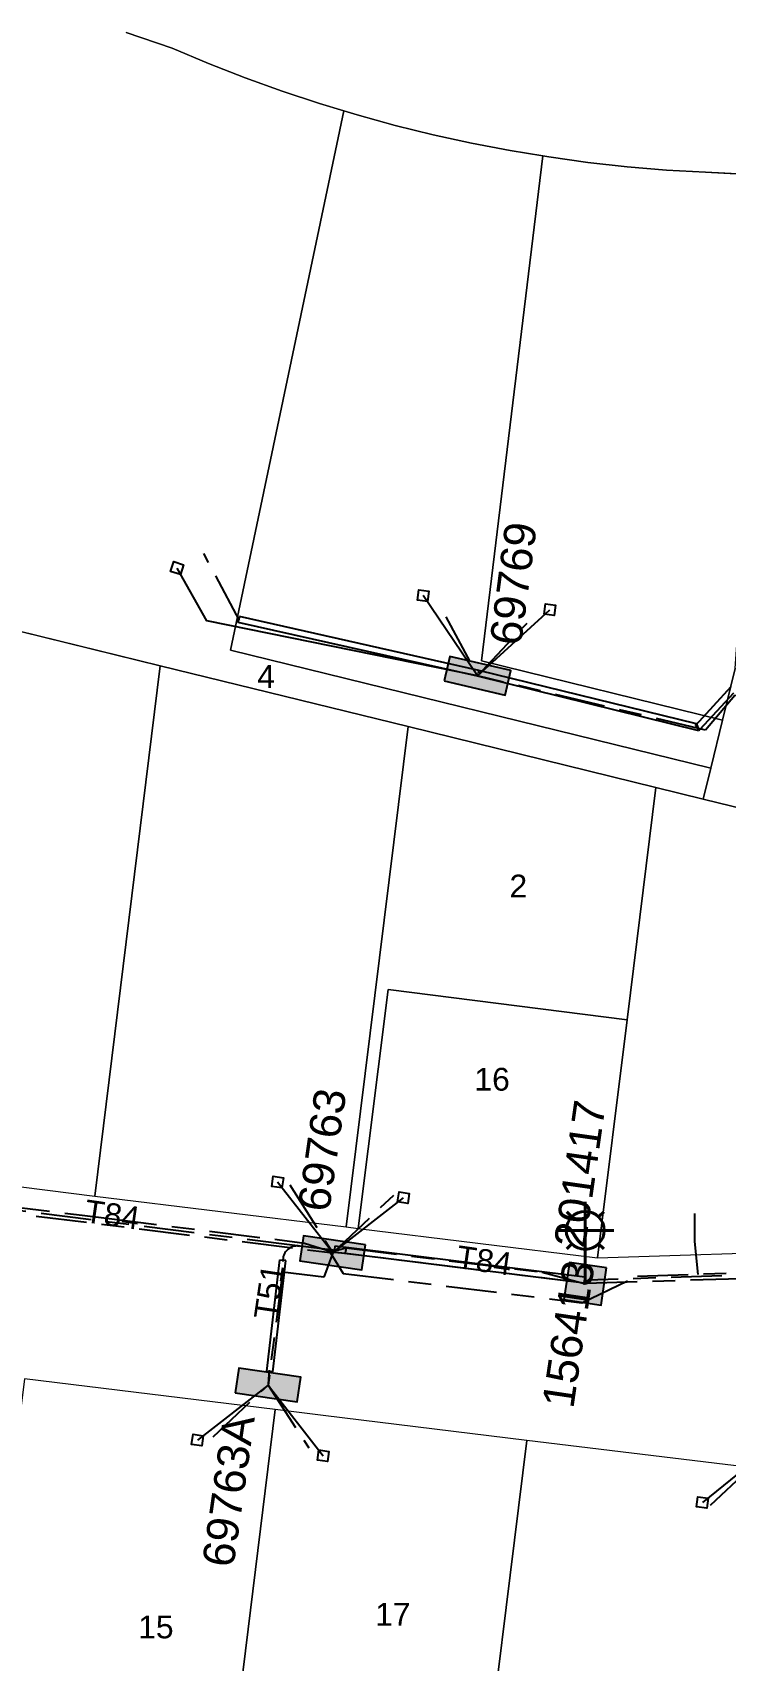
# Model space of a CAD drawing. Header units: metres. Extents: x 302407 to 305113, y 6184433 to 6187336.
# Drawn here: x 303154.7 to 303209.4, y 6186500.7 to 6186629.2 of the extents above; entities that cross this region are included whole.
import ezdxf
from ezdxf.enums import TextEntityAlignment as Align

# ---------------------------------------------------------------- set-up
doc = ezdxf.new("R2010")
doc.units = ezdxf.units.M
doc.linetypes.add('Cable Exist UG', pattern=[8.2, 4, -1.2, 1.8, -1.2])
doc.layers.get('0').update_dxf_attribs({"color": 6})
for name, color, linetype, lineweight in [('Cadastre Buildings_SP_EXT', 7, 'Continuous', 5), ('Cadastre Land Parcels_SP_EXT', 7, 'Continuous', 5), ('Cadastre Roads_SP_EXT', 7, 'Continuous', 5)]:
    doc.layers.add(name, color=color, linetype=linetype, lineweight=lineweight)
for name, color, linetype in [('Duct_SP_EXT', 7, 'Continuous'), ('Equip_SP_SL_EXT', 7, 'Continuous'), ('Mains_LV_EXT', 7, 'Continuous'), ('Mains_LV_MOD', 3, 'Continuous'), ('Mains_SL_EXT', 7, 'Continuous'), ('Mains_SL_MOD', 3, 'Continuous'), ('Services_SP_EXT', 7, 'Continuous'), ('SupportsUG_SP_LV_EXT', 7, 'Continuous'), ('SupportsUG_SP_LV_SL_EXT', 7, 'Continuous'), ('Trench_SP_EXT', 7, 'Continuous')]:
    doc.layers.add(name, color=color, linetype=linetype)
doc.styles.add('COLUMN_LABEL', font='arial.ttf')
doc.styles.add('iecARIAL', font='arial.ttf', dxfattribs={"height": 2})
doc.styles.add('POLE_LABEL', font='arial.ttf')
doc.styles.get("Standard").update_dxf_attribs({"font": 'arial.ttf'})

# ---------------------------------------------------------------- blocks, each defined once
blk = doc.blocks.new('COLUMN_EXT')
blk.add_hatch(color=256).paths.add_polyline_path([(-1.49, 1.48), (-1.49, -1.49), (1.48, -1.49), (1.48, 1.48)])
blk.add_lwpolyline([(-1.49, -1.49), (1.48, -1.49), (1.48, 1.48), (-1.49, 1.48)], close=True)
for tag, height, style, flags, p in [('ASSET_NUM', 2.5, 'COLUMN_LABEL', 8, (2, 2)), ('STRUCTURE_PLANT_NUMBER', 0.2, 'POLE_LABEL', 9, (1.81, 0.03)), ('STREET_CODE', 0.2, 'COLUMN_LABEL', 9, (1.81, -0.2))]:
    blk.add_attdef(tag, text='', height=height, dxfattribs=dict(style=style, flags=flags)).set_placement(p, align=Align.MIDDLE_LEFT)
at = {"flags": 9}
for tag, p in [('COLUMN_TYPE', (1.81, -0.4)), ('OWNED_BY', (1.81, -0.6)), ('STATE', (1.81, -0.8)), ('USAGE', (1.81, -1)), ('LEGEND', (1.81, -1.2)), ('STREETNAME', (1.81, -1.6)), ('SUBURB', (1.81, -1.8)), ('LOCATION', (1.81, -1.4)), ('NOTES', (1.81, -2))]:
    blk.add_attdef(tag, text='', height=0.2, dxfattribs=at).set_placement(p, align=Align.MIDDLE_LEFT)
at = {"flags": 1}
blk.add_attdef('Z', (1.81, -2.35), '', height=0.2, dxfattribs=at)
blk = doc.blocks.new('PILLAR_EXT')
blk.add_hatch(color=256).paths.add_polyline_path([(-2.475, 0.99), (-2.475, -0.99), (2.475, -0.99), (2.475, 0.99)])
blk.add_lwpolyline([(-2.475, -0.99), (2.475, -0.99), (2.475, 0.99), (-2.475, 0.99)], close=True)
at = {"style": 'iecARIAL', "flags": 8}
blk.add_attdef('ASSET_NUM', (1.5, 3.5), '', height=2.5, dxfattribs=at)
for tag, p, flags in [('OWNED_BY', (0, -0.2), 9), ('STATE', (0, -0.4), 9), ('SUPPORT_TYPE', (0, -0.6), 9), ('USAGE', (0, -0.8), 9), ('LEGEND', (0, -1), 9), ('LOCATION', (0, -1.2), 9), ('NOTES', (0, -1.4), 9), ('STREETNAME', (0, -1.8), 9), ('SUBURB', (0, -2), 1), ('PARENT', (0, -1.6), 9)]:
    blk.add_attdef(tag, p, '', height=0.2, dxfattribs=dict(flags=flags))
blk = doc.blocks.new('SL_LANTERN_EXT')
at = {"lineweight": 40}
for p, q in [((0, 1.97), (0, 6.47)), ((-1.46, 5.68), (-1.06, 5.28)), ((1.46, 5.68), (1.06, 5.28)), ((-2.25, 4.22), (2.25, 4.22)), ((-1.46, 2.76), (-1.06, 3.16)), ((0, 0), (0, 2.72)), ((1.46, 2.76), (1.06, 3.16))]:
    blk.add_line(p, q, dxfattribs=at)
blk.add_circle((0, 4.22), 1.5, dxfattribs=at)
at = {"style": 'iecARIAL', "flags": 8}
blk.add_attdef('ASSET_NUM', (1.5, 1.5), '', height=2.5, dxfattribs=at)
for tag, p, height, flags in [('CONSTRUCTED_VOLTAGE', (0.98, -0.65), 0.2, 9), ('CONTROL_TYPE', (0.98, -0.85), 0.2, 9), ('LANTERN_PURPOSE', (0.98, -1.05), 0.2, 9), ('LANTERN_TYPE', (0.98, -1.25), 0.2, 9), ('NO_PHASES', (0.98, -1.45), 0.2, 9), ('LNUMBER', (2.18, -3.25), 2.5, 8), ('OPERATING_VOLTAGE', (0.98, -1.65), 0.2, 9), ('ORIENTATION', (0.98, -1.85), 0.2, 9), ('OWNED_BY', (0.98, -2.05), 0.2, 9), ('STATE', (0.98, -2.25), 0.2, 9), ('USAGE', (0.98, -2.45), 0.2, 9), ('CEXIST', (0.98, -2.65), 0.2, 9), ('CNEW', (0.98, -2.85), 0.2, 9), ('CNUMBER', (0.98, -3.05), 0.2, 9), ('CREMOVE', (0.98, -3.25), 0.2, 9), ('CREPLACE', (0.98, -3.45), 0.2, 9), ('LKINGHEIGHT', (0.98, -3.65), 0.2, 9), ('LBRACKET', (0.98, -3.85), 0.2, 9), ('LBRACKETVOCAB', (0.98, -4.05), 0.2, 9), ('LCATEGORY', (0.98, -4.25), 0.2, 9), ('LCHARGE1', (0.98, -4.45), 0.2, 9), ('LCHARGE1PERCENT', (0.98, -4.65), 0.2, 9), ('LCHARGE2', (0.98, -4.85), 0.2, 9), ('LCHARGE2PERCENT', (0.98, -5.05), 0.2, 9), ('LCHARGE3', (0.98, -5.25), 0.2, 9), ('LCHARGE3PERCENT', (0.98, -5.45), 0.2, 9), ('LEXIST', (0.98, -5.65), 0.2, 9), ('LLAMP', (0.98, -5.85), 0.2, 9), ('LLAMPVOCAB', (0.98, -6.05), 0.2, 9), ('LMAST', (0.98, -6.25), 0.2, 9), ('LMASTVOCAB', (0.98, -6.45), 0.2, 9), ('LNEW', (0.98, -6.65), 0.2, 9), ('LANTNUMBER', (0.98, -6.85), 0.2, 9), ('LOUTREACH', (0.98, -7.25), 0.2, 9), ('LOUTREACHVOCAB', (0.98, -7.45), 0.2, 9), ('LRATECODE', (0.98, -7.65), 0.2, 9), ('LREMOVE', (0.98, -7.85), 0.2, 9), ('LREPLACE', (0.98, -8.05), 0.2, 9), ('LTYPE', (0.98, -8.25), 0.2, 9), ('LTYPEVOCAB', (0.98, -8.45), 0.2, 9), ('LEGEND', (0.98, -8.65), 0.2, 9), ('LOCATION', (0.98, -8.85), 0.2, 9), ('NOTES', (0.98, -9.05), 0.2, 9), ('STREETNAME', (0.98, -9.25), 0.2, 9), ('SUBURB', (0.98, -9.45), 0.2, 1)]:
    blk.add_attdef(tag, p, '', height=height, dxfattribs=dict(flags=flags))
blk = doc.blocks.new('CCP_EXT')
at = {"flags": 9}
for tag, p in [('STATE', (0, -1.8)), ('LEGEND', (0, -1.4)), ('LIFE_SUPPORT', (0, -1.6)), ('NOTES', (0, -2))]:
    blk.add_attdef(tag, text='', height=0.2, dxfattribs=at).set_placement(p, align=Align.MIDDLE_LEFT)
blk.add_wipeout([(0, 0.57), (0.57, 0), (0, -0.57), (-0.57, 0)])
blk.add_lwpolyline([(-0.57, 0), (0, 0.57), (0.57, 0), (0, -0.57), (-0.57, 0)])
at = {"flags": 1}
blk.add_attdef('Z', (0, 0), '', height=0.2, dxfattribs=at)
at = {"flags": 9}
for tag, p in [('CCP_TYPE', (0, 0)), ('CONSTRUCTED_VOLTAGE', (0, -0.2)), ('OPERATING_VOLTAGE', (0, -0.6)), ('ORIENTATION', (0, -0.8)), ('OWNED_BY', (0, -1)), ('NO_PHASES', (0, -0.4)), ('USAGE', (0, -1.2))]:
    blk.add_attdef(tag, text='', height=0.2, dxfattribs=at).set_placement(p, align=Align.MIDDLE_LEFT)

msp = doc.modelspace()

# ---------------------------------------------------------------- linework, layer by layer
at = {"layer": 'Cadastre Buildings_SP_EXT', "linetype": 'Continuous'}
for p, q in [((303164.74, 6186579.23), (303146.14, 6186583.79)), ((303159.58, 6186537.36), (303164.74, 6186579.23)), ((303139.72, 6186539.81), (303159.58, 6186537.36))]:
    msp.add_line(p, q, dxfattribs=at)
msp.add_lwpolyline([(303207.6, 6186568.7), (303203.86, 6186569.62), (303201.59, 6186551.27), (303199.27, 6186532.47), (303217.25, 6186533.05), (303220.35, 6186535.88), (303223.66, 6186562.71), (303221.96, 6186565.18), (303207.6, 6186568.7)], close=True, dxfattribs=at)
at = {"layer": 'Cadastre Land Parcels_SP_EXT', "linetype": 'Continuous'}
for p, q in [((303162.05, 6186629.21), (303165.68, 6186627.99)), ((303165.68, 6186627.99), (303162.05, 6186629.21)), ((303165.68, 6186627.99), (303168.54, 6186626.78)), ((303168.54, 6186626.78), (303165.68, 6186627.99)), ((303168.54, 6186626.78), (303171.44, 6186625.64)), ((303171.44, 6186625.64), (303168.54, 6186626.78)), ((303171.44, 6186625.64), (303174.36, 6186624.59)), ((303174.36, 6186624.59), (303171.44, 6186625.64)), ((303174.36, 6186624.59), (303177.32, 6186623.61)), ((303177.32, 6186623.61), (303174.36, 6186624.59)), ((303177.32, 6186623.61), (303179.22, 6186623.03)), ((303179.22, 6186623.03), (303177.32, 6186623.61)), ((303170.29, 6186580.46), (303179.22, 6186623.03)), ((303179.22, 6186623.03), (303180.29, 6186622.71)), ((303180.29, 6186622.71), (303183.28, 6186621.88)), ((303183.28, 6186621.88), (303186.29, 6186621.13)), ((303186.29, 6186621.13), (303189.32, 6186620.47)), ((303189.32, 6186620.47), (303192.37, 6186619.89)), ((303192.37, 6186619.89), (303194.94, 6186619.47)), ((303194.94, 6186619.47), (303195.43, 6186619.39)), ((303195.43, 6186619.39), (303198.51, 6186618.96)), ((303198.51, 6186618.96), (303201.6, 6186618.62)), ((303201.6, 6186618.62), (303204.7, 6186618.36)), ((303204.7, 6186618.36), (303207.8, 6186618.18)), ((303207.8, 6186618.18), (303212.88, 6186617.93)), ((303146.14, 6186583.79), (303164.74, 6186579.23)), ((303208.2, 6186571.13), (303170.29, 6186580.46)), ((303164.74, 6186579.23), (303184.3, 6186574.42)), ((303184.3, 6186574.42), (303203.86, 6186569.62)), ((303207.6, 6186568.7), (303208.2, 6186571.13)), ((303203.86, 6186569.62), (303207.6, 6186568.7))]:
    msp.add_line(p, q, dxfattribs=at)
for points in [[(303203.86, 6186569.62), (303184.3, 6186574.42), (303179.42, 6186534.92), (303180.35, 6186534.8), (303182.73, 6186553.66), (303201.59, 6186551.27), (303203.86, 6186569.62)], [(303201.59, 6186551.27), (303182.73, 6186553.66), (303180.35, 6186534.8), (303199.27, 6186532.47), (303201.59, 6186551.27)], [(303173.82, 6186520.5), (303154.01, 6186522.92), (303149.98, 6186490.85), (303167.25, 6186489.09), (303169.91, 6186488.82), (303173.82, 6186520.5)], [(303193.67, 6186518.05), (303177.59, 6186520.02), (303173.82, 6186520.5), (303169.91, 6186488.82), (303185.46, 6186486.9), (303189.76, 6186486.37), (303193.67, 6186518.05)], [(303213.48, 6186515.67), (303193.67, 6186518.05), (303189.76, 6186486.37), (303203.7, 6186484.65), (303209.61, 6186483.99), (303213.48, 6186515.67)]]:
    msp.add_lwpolyline(points, close=True, dxfattribs=at)
at = {"layer": 'Cadastre Roads_SP_EXT', "linetype": 'Continuous'}
msp.add_lwpolyline([(303228.44, 6186576.95), (303210.13, 6186579.01), (303209.14, 6186574.94), (303208.2, 6186571.13), (303207.6, 6186568.7), (303221.96, 6186565.18), (303223.66, 6186562.71), (303220.35, 6186535.88), (303225.22, 6186535.03), (303230.7, 6186534.07), (303234.08, 6186561.36), (303236.38, 6186563.28), (303252.84, 6186562.36), (303253.1, 6186566.96), (303253.25, 6186569.59), (303253.42, 6186572.75), (303243.67, 6186575.24), (303228.44, 6186576.95)], close=True, dxfattribs=at)
at = {"layer": 'Duct_SP_EXT'}
for p, q in [((303170.89, 6186582.65), (303170.94, 6186582.89)), ((303189.79, 6186578.4), (303170.89, 6186582.65)), ((303170.99, 6186583.12), (303170.94, 6186582.89)), ((303189.89, 6186578.86), (303170.99, 6186583.12)), ((303189.78, 6186578.4), (303189.84, 6186578.63)), ((303189.79, 6186578.4), (303189.84, 6186578.63)), ((303189.9, 6186578.86), (303189.84, 6186578.63)), ((303189.89, 6186578.86), (303189.84, 6186578.63)), ((303207.09, 6186574.63), (303189.9, 6186578.86)), ((303207.26, 6186574.09), (303189.78, 6186578.4)), ((303209.8, 6186577.56), (303207, 6186574.52)), ((303209.99, 6186577.06), (303207.35, 6186574.2)), ((303207, 6186574.52), (303207.09, 6186574.63)), ((303207, 6186574.52), (303207.18, 6186574.36)), ((303207.09, 6186574.63), (303207.18, 6186574.36)), ((303207.35, 6186574.2), (303207.18, 6186574.36)), ((303207.26, 6186574.09), (303207.18, 6186574.36)), ((303207.35, 6186574.2), (303207.26, 6186574.09)), ((303178.46, 6186532.91), (303178.49, 6186533.15)), ((303179.36, 6186532.81), (303178.46, 6186532.91)), ((303178.52, 6186533.39), (303178.49, 6186533.15)), ((303179.41, 6186533.29), (303178.52, 6186533.39)), ((303179.36, 6186532.81), (303179.38, 6186533.05)), ((303198.21, 6186530.48), (303179.36, 6186532.81)), ((303179.41, 6186533.29), (303179.38, 6186533.05)), ((303198.27, 6186530.96), (303179.41, 6186533.29)), ((303173.15, 6186523.53), (303174.17, 6186532.31)), ((303173.63, 6186523.48), (303174.64, 6186532.26)), ((303174.17, 6186532.31), (303174.41, 6186532.29)), ((303174.64, 6186532.26), (303174.41, 6186532.29)), ((303198.21, 6186530.48), (303198.24, 6186530.72)), ((303198.27, 6186530.96), (303198.24, 6186530.72)), ((303173.15, 6186523.53), (303173.39, 6186523.5)), ((303173.63, 6186523.48), (303173.39, 6186523.5))]:
    msp.add_line(p, q, dxfattribs=at)
msp.add_lwpolyline([(303206.91, 6186535.99), (303206.91, 6186533.78), (303207.17, 6186531.16)], dxfattribs=at)
at = {"layer": 'Mains_LV_EXT', "linetype": 'Cable Exist UG'}
for points in [[(303228.19, 6186574.96), (303210.1, 6186576.87), (303207.8, 6186574.13), (303189.78, 6186578.43)], [(303178.4, 6186532.96), (303198.4, 6186530.49), (303217.36, 6186531.06)]]:
    msp.add_lwpolyline(points, dxfattribs=at)
at = {"layer": 'Mains_LV_MOD', "linetype": 'Cable Exist UG'}
msp.add_lwpolyline([(303178.35, 6186532.88), (303177.65, 6186530.95), (303174.4, 6186531.36), (303173.25, 6186522.44)], dxfattribs=at)
at = {"layer": 'Mains_SL_EXT', "linetype": 'Cable Exist UG'}
msp.add_lwpolyline([(303178.2, 6186532.95), (303179.41, 6186533.26), (303179.41, 6186533.26), (303194.89, 6186531.34), (303198.32, 6186530.43)], dxfattribs=at)
at = {"layer": 'Mains_SL_MOD', "linetype": 'Cable Exist UG'}
msp.add_lwpolyline([(303178.12, 6186532.95), (303179.18, 6186531.25), (303179.18, 6186531.25), (303198.02, 6186528.93), (303202.43, 6186531.04), (303202.43, 6186531.04), (303215.64, 6186531.49), (303217.26, 6186531.07)], dxfattribs=at)
at = {"layer": 'Trench_SP_EXT', "linetype": 'Cable Exist UG'}
for points in [[(303170.99, 6186582.79), (303168.18, 6186588.09)], [(303187.28, 6186583.09), (303189.78, 6186578.43), (303193.7, 6186582.58)], [(303217.27, 6186531.35), (303198.51, 6186530.71)], [(303173.28, 6186522.54), (303173.36, 6186523.6)]]:
    msp.add_lwpolyline(points, dxfattribs=at)
msp.add_lwpolyline([(303178.38, 6186533.08), (303175.56, 6186533.43), (303175.72, 6186533.41), (303175.72, 6186533.41, 0.374208), (303174.45, 6186532.58), (303174.45, 6186532.58), (303174.41, 6186532.2)], format="xyb", dxfattribs=at)

# ---------------------------------------------------------------- block references
at = {"layer": 'Equip_SP_SL_EXT'}
ref = msp.add_blockref('SL_LANTERN_EXT', (303198.29, 6186530.43), dxfattribs=at)
ref.add_attrib('ASSET_NUM', '156413', dxfattribs={"layer": '0', "height": 2.5, "rotation": 81.6008, "style": 'iecARIAL'}).set_placement((303199.79, 6186531.93), align=Align.BOTTOM_RIGHT)
at = {"layer": 'Services_SP_EXT'}
for p, rotation in [((303166.06, 6186586.94), 117.5644591572091), ((303185.5, 6186584.76), 127.3804085353753), ((303174, 6186538.46), 126.7361492067947)]:
    msp.add_blockref('CCP_EXT', p, dxfattribs=dict(at, rotation=rotation))
at = {"layer": 'SupportsUG_SP_LV_EXT'}
ref = msp.add_blockref('PILLAR_EXT', (303189.78, 6186578.43), dxfattribs=dict(at, rotation=346.9969811118395))
ref.add_attrib('ASSET_NUM', '69769', dxfattribs={"layer": '0', "height": 2.5, "rotation": 82.4999, "style": 'iecARIAL'}).set_placement((303193.96, 6186580.64), align=Align.BOTTOM_LEFT)
ref = msp.add_blockref('PILLAR_EXT', (303178.35, 6186532.88), dxfattribs=dict(at, rotation=171.7576630498574))
ref.add_attrib('ASSET_NUM', '69763', dxfattribs={"layer": '0', "height": 2.5, "rotation": 81.8613, "style": 'iecARIAL'}).set_placement((303178.81, 6186535.92), align=Align.BOTTOM_LEFT)
ref = msp.add_blockref('PILLAR_EXT', (303173.25, 6186522.44), dxfattribs=dict(at, rotation=351.6634458917101))
ref.add_attrib('ASSET_NUM', '69763A', dxfattribs={"layer": '0', "height": 2.5, "rotation": 81.8662, "style": 'iecARIAL'}).set_placement((303172.95, 6186519.77), align=Align.BOTTOM_RIGHT)
at = {"layer": 'SupportsUG_SP_LV_SL_EXT'}
ref = msp.add_blockref('COLUMN_EXT', (303198.29, 6186530.43), dxfattribs=dict(at, rotation=171.7575630096072))
ref.add_attrib('ASSET_NUM', '201417', dxfattribs={"layer": '0', "height": 2.5, "rotation": 81.8662, "style": 'COLUMN_LABEL'}).set_placement((303199.02, 6186533.06), align=Align.BOTTOM_LEFT)

# ---------------------------------------------------------------- texts
at = {"layer": 'Cadastre Land Parcels_SP_EXT'}
for s, p in [('4', (303172.39, 6186577.48)), ('2', (303192.31, 6186560.93)), ('16', (303189.54, 6186545.68)), ('15', (303162.99, 6186502.44)), ('17', (303181.7, 6186503.44))]:
    msp.add_text(s, height=1.8, dxfattribs=at).set_placement(p)
at = {"layer": 'Mains_LV_MOD'}
for s, rotation, p in [('T84', 351.825, (303158.67, 6186535.31)), ('T84', 351.83, (303188.04, 6186531.69)), ('T51', 81.6008, (303173.9, 6186527.53))]:
    msp.add_text(s, height=1.8, rotation=rotation, dxfattribs=at).set_placement(p)

# ---------------------------------------------------------------- next in the draw order: linework, layer by layer
at = {"layer": 'Mains_LV_EXT', "linetype": 'Cable Exist UG'}
msp.add_lwpolyline([(303138.66, 6186537.79), (303178.35, 6186532.88)], dxfattribs=at)
at = {"layer": 'Mains_SL_MOD', "linetype": 'Cable Exist UG'}
msp.add_lwpolyline([(303133.88, 6186538.52), (303136.07, 6186536.57), (303136.07, 6186536.57), (303138.51, 6186536.29), (303139.82, 6186536.11), (303139.82, 6186536.11), (303141.9, 6186535.87), (303143.89, 6186537.64), (303143.89, 6186537.64), (303158.57, 6186535.84), (303160.48, 6186535.6), (303160.48, 6186535.6), (303173.96, 6186533.92), (303176.13, 6186533.64), (303178.22, 6186532.97)], dxfattribs=at)
at = {"layer": 'Services_SP_EXT'}
for points in [[(303189.78, 6186578.43), (303168.4, 6186582.77), (303166.06, 6186586.94)], [(303189.78, 6186578.43), (303185.5, 6186584.76)], [(303178.35, 6186532.88), (303174, 6186538.46)]]:
    msp.add_lwpolyline(points, dxfattribs=at)
at = {"layer": 'Trench_SP_EXT', "linetype": 'Cable Exist UG'}
msp.add_lwpolyline([(303175.56, 6186533.43), (303138.74, 6186538.06)], dxfattribs=at)

# ---------------------------------------------------------------- next in the draw order: block references
at = {"layer": 'Services_SP_EXT'}
for p, rotation in [((303195.49, 6186583.65), 37.48208033344057), ((303183.93, 6186537.23), 36.8448240541826), ((303167.67, 6186518.09), 216.7423620809409), ((303177.6, 6186516.86), 306.7785870300702), ((303207.54, 6186513.17), 217.6700353186666)]:
    msp.add_blockref('CCP_EXT', p, dxfattribs=dict(at, rotation=rotation))

# ---------------------------------------------------------------- next in the draw order: linework, layer by layer
at = {"layer": 'Cadastre Buildings_SP_EXT', "linetype": 'Continuous'}
for points in [[(303194.94, 6186619.47), (303192.37, 6186619.89), (303189.32, 6186620.47), (303186.29, 6186621.13), (303183.28, 6186621.88), (303180.29, 6186622.71), (303179.22, 6186623.03), (303170.29, 6186580.46), (303208.2, 6186571.13), (303209.14, 6186574.94), (303190.11, 6186579.6), (303194.94, 6186619.47)], [(303212.88, 6186617.93), (303207.8, 6186618.18), (303204.7, 6186618.36), (303201.6, 6186618.62), (303198.51, 6186618.96), (303195.43, 6186619.39), (303194.94, 6186619.47), (303190.11, 6186579.6), (303209.14, 6186574.94), (303210.13, 6186579.01), (303212.88, 6186617.93)], [(303184.3, 6186574.42), (303164.74, 6186579.23), (303159.58, 6186537.36), (303179.42, 6186534.92), (303184.3, 6186574.42)]]:
    msp.add_lwpolyline(points, close=True, dxfattribs=at)
at = {"layer": 'Services_SP_EXT'}
for points in [[(303189.78, 6186578.43), (303195.49, 6186583.65)], [(303178.35, 6186532.88), (303183.93, 6186537.23)], [(303173.25, 6186522.44), (303167.67, 6186518.09)], [(303173.25, 6186522.44), (303177.6, 6186516.86)], [(303212.96, 6186517.53), (303207.54, 6186513.17)]]:
    msp.add_lwpolyline(points, dxfattribs=at)
at = {"layer": 'Trench_SP_EXT', "linetype": 'Cable Exist UG'}
for points in [[(303174.96, 6186538.25), (303178.35, 6186532.88), (303183.19, 6186537.43)], [(303168.91, 6186518.35), (303173.25, 6186522.44), (303176.46, 6186517.49)], [(303208.19, 6186512.95), (303213.02, 6186517.53), (303216.64, 6186512.63)]]:
    msp.add_lwpolyline(points, dxfattribs=at)

doc.saveas('drawing.dxf')
